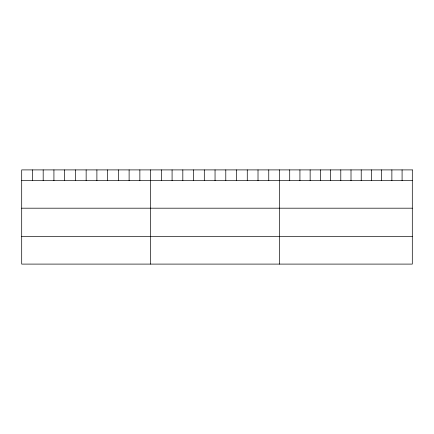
<?xml version="1.0" encoding="UTF-8"?>
<svg xmlns="http://www.w3.org/2000/svg" width="434" height="434" viewBox="0 0 434 434"><rect width="100%" height="100%" fill="white"/><g stroke="black" fill="none" stroke-linecap="round" stroke-linejoin="round"><path stroke-width="0.65" d="M21.7 180.647L412.3 180.647M21.7 208.19L412.3 208.19M21.7 236.563L412.3 236.563M402.085 169.9L402.085 180.647M391.869 169.9L391.869 180.647M381.654 169.9L381.654 180.647M371.439 169.9L371.439 180.647M361.224 169.9L361.224 180.647M351.008 169.9L351.008 180.647M340.788 169.9L340.788 180.647M330.572 169.9L330.572 180.647M320.357 169.9L320.357 180.647M310.142 169.9L310.142 180.647M299.927 169.9L299.927 180.647M289.711 169.9L289.711 180.647M279.496 169.9L279.496 264.1M268.755 169.9L268.755 180.647M258.013 169.9L258.013 180.647M247.272 169.9L247.272 180.647M236.53 169.9L236.53 180.647M225.788 169.9L225.788 180.647M215.047 169.9L215.047 180.647M204.305 169.9L204.305 180.647M193.564 169.9L193.564 180.647M182.822 169.9L182.822 180.647M172.081 169.9L172.081 180.647M161.339 169.9L161.339 180.647M150.598 169.9L150.598 264.1M139.857 169.9L139.857 180.647M129.115 169.9L129.115 180.647M118.373 169.9L118.373 180.647M107.632 169.9L107.632 180.647M96.89 169.9L96.89 180.647M86.149 169.9L86.149 180.647M75.407 169.9L75.407 180.647M64.666 169.9L64.666 180.647M53.925 169.9L53.925 180.647M43.183 169.9L43.183 180.647M32.441 169.9L32.441 180.647M412.3 169.9L21.7 169.9L21.7 264.1L412.3 264.1L412.3 169.9"/></g></svg>
